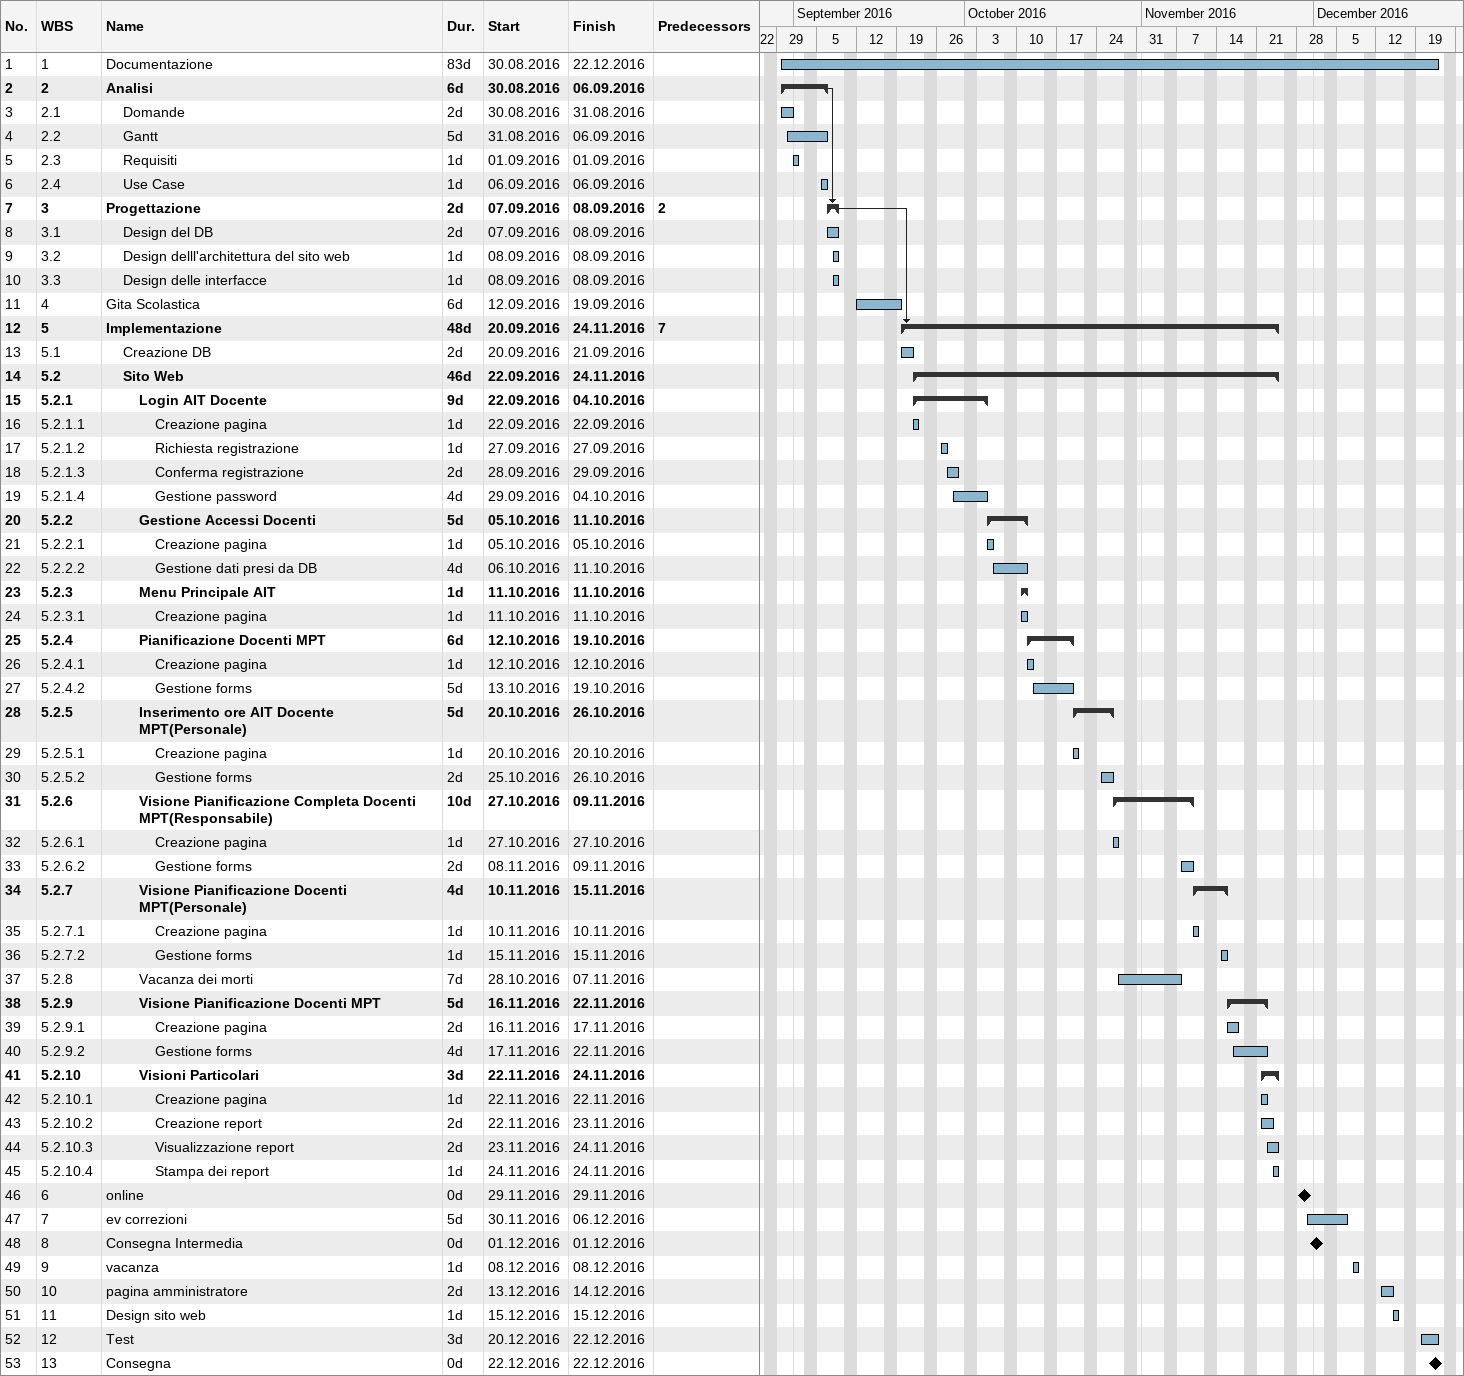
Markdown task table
| ID | WBS | Task | Duration | Start | Finish | Predecessors |
|---|---|---|---|---|---|---|
| 1 | 1 | Documentazione | 83d | 2016-08-30 | 2016-12-22 |  |
| 2 | 2 | **Analisi** | 6d | 2016-08-30 | 2016-09-06 |  |
| 3 | 2.1 | Domande | 2d | 2016-08-30 | 2016-08-31 |  |
| 4 | 2.2 | Gantt | 5d | 2016-08-31 | 2016-09-06 |  |
| 5 | 2.3 | Requisiti | 1d | 2016-09-01 | 2016-09-01 |  |
| 6 | 2.4 | Use Case | 1d | 2016-09-06 | 2016-09-06 |  |
| 7 | 3 | **Progettazione** | 2d | 2016-09-07 | 2016-09-08 | 2 |
| 8 | 3.1 | Design del DB | 2d | 2016-09-07 | 2016-09-08 |  |
| 9 | 3.2 | Design delll'architettura del sito web | 1d | 2016-09-08 | 2016-09-08 |  |
| 10 | 3.3 | Design delle interfacce | 1d | 2016-09-08 | 2016-09-08 |  |
| 11 | 4 | Gita Scolastica | 6d | 2016-09-12 | 2016-09-19 |  |
| 12 | 5 | **Implementazione** | 48d | 2016-09-20 | 2016-11-24 | 7 |
| 13 | 5.1 | Creazione DB | 2d | 2016-09-20 | 2016-09-21 |  |
| 14 | 5.2 | **Sito Web** | 46d | 2016-09-22 | 2016-11-24 |  |
| 15 | 5.2.1 | **Login AIT Docente** | 9d | 2016-09-22 | 2016-10-04 |  |
| 16 | 5.2.1.1 | Creazione pagina | 1d | 2016-09-22 | 2016-09-22 |  |
| 17 | 5.2.1.2 | Richiesta registrazione | 1d | 2016-09-27 | 2016-09-27 |  |
| 18 | 5.2.1.3 | Conferma registrazione | 2d | 2016-09-28 | 2016-09-29 |  |
| 19 | 5.2.1.4 | Gestione password | 4d | 2016-09-29 | 2016-10-04 |  |
| 20 | 5.2.2 | **Gestione Accessi Docenti** | 5d | 2016-10-05 | 2016-10-11 |  |
| 21 | 5.2.2.1 | Creazione pagina | 1d | 2016-10-05 | 2016-10-05 |  |
| 22 | 5.2.2.2 | Gestione dati presi da DB | 4d | 2016-10-06 | 2016-10-11 |  |
| 23 | 5.2.3 | **Menu Principale AIT** | 1d | 2016-10-11 | 2016-10-11 |  |
| 24 | 5.2.3.1 | Creazione pagina | 1d | 2016-10-11 | 2016-10-11 |  |
| 25 | 5.2.4 | **Pianificazione Docenti MPT** | 6d | 2016-10-12 | 2016-10-19 |  |
| 26 | 5.2.4.1 | Creazione pagina | 1d | 2016-10-12 | 2016-10-12 |  |
| 27 | 5.2.4.2 | Gestione forms | 5d | 2016-10-13 | 2016-10-19 |  |
| 28 | 5.2.5 | **Inserimento ore AIT Docente MPT(Personale)** | 5d | 2016-10-20 | 2016-10-26 |  |
| 29 | 5.2.5.1 | Creazione pagina | 1d | 2016-10-20 | 2016-10-20 |  |
| 30 | 5.2.5.2 | Gestione forms | 2d | 2016-10-25 | 2016-10-26 |  |
| 31 | 5.2.6 | **Visione Pianificazione Completa Docenti MPT(Responsabile)** | 10d | 2016-10-27 | 2016-11-09 |  |
| 32 | 5.2.6.1 | Creazione pagina | 1d | 2016-10-27 | 2016-10-27 |  |
| 33 | 5.2.6.2 | Gestione forms | 2d | 2016-11-08 | 2016-11-09 |  |
| 34 | 5.2.7 | **Visione Pianificazione Docenti MPT(Personale)** | 4d | 2016-11-10 | 2016-11-15 |  |
| 35 | 5.2.7.1 | Creazione pagina | 1d | 2016-11-10 | 2016-11-10 |  |
| 36 | 5.2.7.2 | Gestione forms | 1d | 2016-11-15 | 2016-11-15 |  |
| 37 | 5.2.8 | Vacanza dei morti | 7d | 2016-10-28 | 2016-11-07 |  |
| 38 | 5.2.9 | **Visione Pianificazione Docenti MPT** | 5d | 2016-11-16 | 2016-11-22 |  |
| 39 | 5.2.9.1 | Creazione pagina | 2d | 2016-11-16 | 2016-11-17 |  |
| 40 | 5.2.9.2 | Gestione forms | 4d | 2016-11-17 | 2016-11-22 |  |
| 41 | 5.2.10 | **Visioni Particolari** | 3d | 2016-11-22 | 2016-11-24 |  |
| 42 | 5.2.10.1 | Creazione pagina | 1d | 2016-11-22 | 2016-11-22 |  |
| 43 | 5.2.10.2 | Creazione report | 2d | 2016-11-22 | 2016-11-23 |  |
| 44 | 5.2.10.3 | Visualizzazione report | 2d | 2016-11-23 | 2016-11-24 |  |
| 45 | 5.2.10.4 | Stampa dei report | 1d | 2016-11-24 | 2016-11-24 |  |
| 46 | 6 | online | 0d | 2016-11-29 | 2016-11-29 |  |
| 47 | 7 | ev correzioni | 5d | 2016-11-30 | 2016-12-06 |  |
| 48 | 8 | Consegna Intermedia | 0d | 2016-12-01 | 2016-12-01 |  |
| 49 | 9 | vacanza | 1d | 2016-12-08 | 2016-12-08 |  |
| 50 | 10 | pagina amministratore | 2d | 2016-12-13 | 2016-12-14 |  |
| 51 | 11 | Design sito web | 1d | 2016-12-15 | 2016-12-15 |  |
| 52 | 12 | Test | 3d | 2016-12-20 | 2016-12-22 |  |
| 53 | 13 | Consegna | 0d | 2016-12-22 | 2016-12-22 |  |
